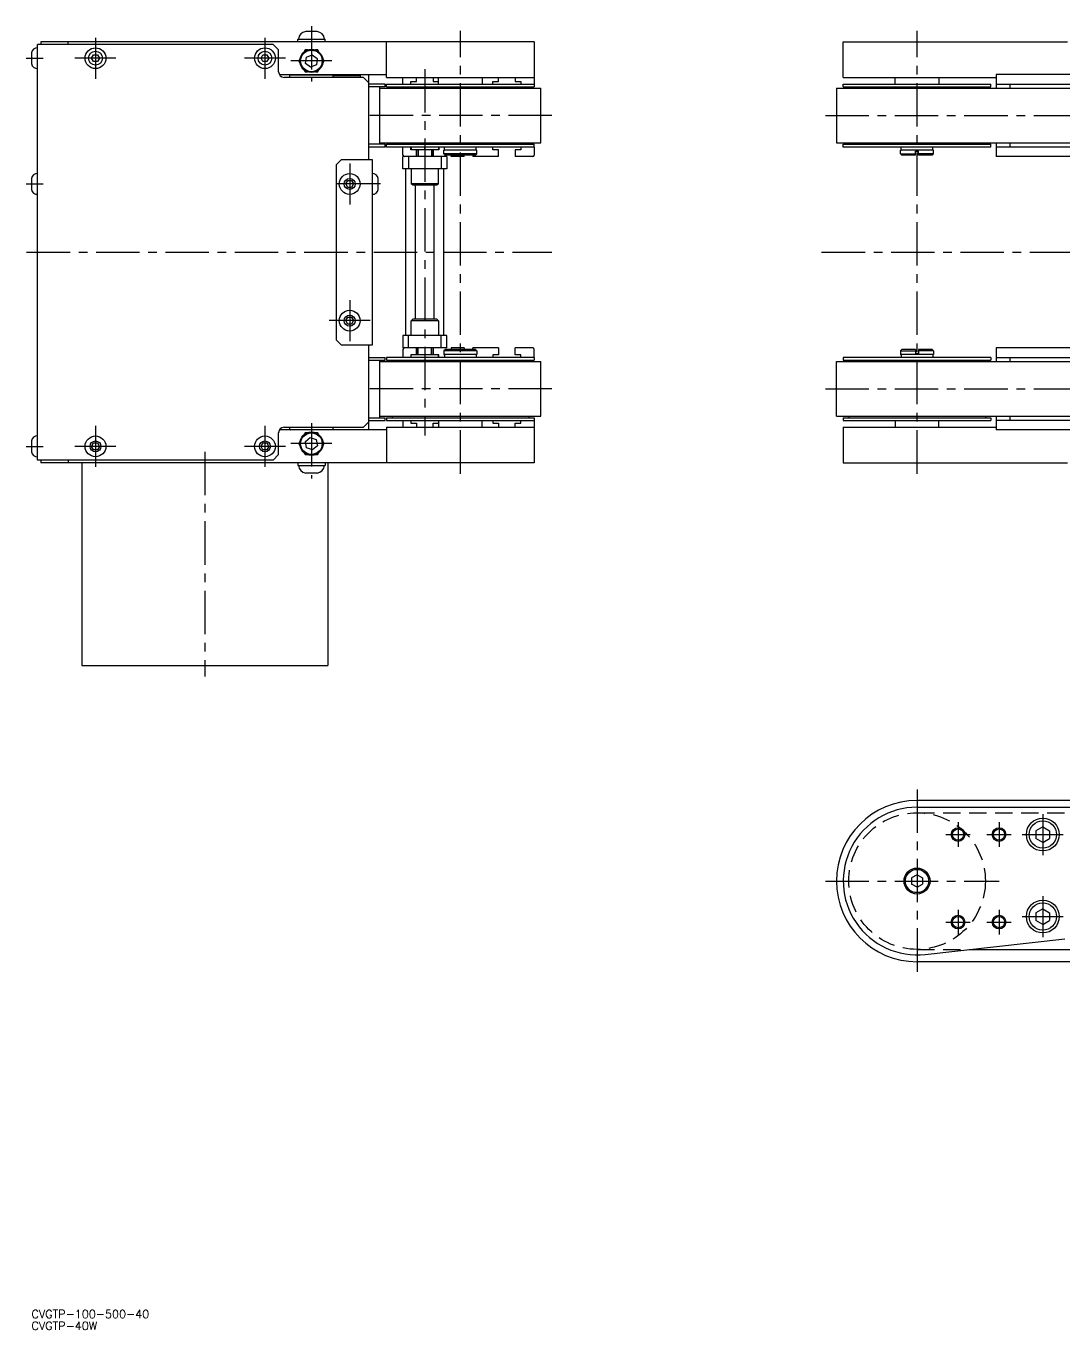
# Model space of a CAD drawing. Extents: x -2 to 1072, y -7 to 470.
# Drawn here: x -2 to 377.7, y -7.3 to 469.6 of the extents above; entities that cross this region are included whole.
import ezdxf

# ---------------------------------------------------------------- set-up
doc = ezdxf.new("R2010")
doc.units = 0
doc.header["$LTSCALE"] = 0.5
doc.linetypes.add('CENTER', pattern=[50.8, 31.75, -6.35, 6.35, -6.35])
doc.linetypes.add('DASHED', pattern=[19.05, 12.7, -6.35])
doc.layers.get('0').update_dxf_attribs({"linetype": 'CONTINUOUS'})
doc.layers.add('CENTER', color=1, linetype='CENTER')
doc.styles.get("Standard").update_dxf_attribs({"font": 'txt.shx', "height": 3, "bigfont": 'bigfont.shx'})

# ---------------------------------------------------------------- blocks, each defined once
blk = doc.blocks.new('*U81')
at = {"color": 7, "linetype": 'CONTINUOUS'}
blk.add_text('CVGTP-100-500-40', height=3, dxfattribs=at).set_placement((0, -3))
blk = doc.blocks.new('*U82')
at = {"color": 7, "linetype": 'CONTINUOUS'}
blk.add_text('CVGTP-40W', height=3, dxfattribs=at).set_placement((0, -7.31))

msp = doc.modelspace()

# ---------------------------------------------------------------- linework, layer by layer
at = {"color": 7, "linetype": 'CONTINUOUS'}
for p, q in [((104.5, 467.65), (100.3, 467.65)), ((88.4, 462.9), (2.2, 462.9)), ((2.2, 310.9), (2.2, 462.9)), ((183.9, 463.9), (3.4, 463.9)), ((3.4, 463.9), (3.4, 462.9)), ((13.4, 462.9), (13.4, 463.9)), ((90.4, 460.9), (88.4, 462.9)), ((97.4, 464.9), (107.4, 464.9)), ((97.4, 463.9), (97.4, 464.9)), ((107.4, 463.9), (107.4, 464.9)), ((129.9, 450.9), (129.9, 463.9)), ((183.9, 463.9), (183.9, 447.4)), ((296.98, 463.9), (378.98, 463.9)), ((296.98, 450.9), (296.98, 463.9)), ((0, 459.9), (0, 455.9)), ((21.96, 457.9), (22.68, 459.15)), ((22.68, 456.65), (21.96, 457.9)), ((22.68, 459.15), (24.12, 459.15)), ((24.12, 459.15), (24.84, 457.9)), ((24.84, 457.9), (24.12, 456.65)), ((83.96, 457.9), (84.68, 459.15)), ((84.68, 456.65), (83.96, 457.9)), ((84.68, 459.15), (86.12, 459.15)), ((86.12, 459.15), (86.84, 457.9)), ((86.84, 457.9), (86.12, 456.65)), ((90.4, 452.9), (90.4, 460.9)), ((100.27, 456.02), (100.57, 458.31)), ((100.57, 458.31), (102.7, 459.19)), ((102.7, 459.19), (104.53, 457.78)), ((24.12, 456.65), (22.68, 456.65)), ((86.12, 456.65), (84.68, 456.65)), ((102.1, 454.61), (100.27, 456.02)), ((104.23, 455.49), (102.1, 454.61)), ((104.53, 457.78), (104.23, 455.49)), ((90.67, 451.9), (129.9, 451.9)), ((121.4, 450.9), (92.4, 450.9)), ((94.4, 451.9), (94.4, 450.9)), ((94.6, 451.9), (94.4, 451.7)), ((102.4, 451.7), (94.4, 451.7)), ((110.4, 451.7), (102.4, 451.7)), ((110.4, 451.7), (110.2, 451.9)), ((110.4, 450.9), (110.4, 451.9)), ((120.4, 451.4), (110.4, 451.4)), ((120.4, 451.4), (119.9, 451.9)), ((120.4, 450.9), (120.4, 451.4)), ((123.4, 448.9), (121.4, 450.9)), ((123.4, 420.9), (123.4, 451.9)), ((129.4, 448.4), (123.4, 448.4)), ((129.4, 447.4), (129.4, 448.4)), ((129.9, 450.9), (183.9, 450.9)), ((129.9, 448.4), (183.9, 448.4)), ((129.9, 447.4), (129.9, 448.4)), ((135.9, 448.4), (135.9, 450.9)), ((138.8, 448.4), (138.8, 449.4)), ((138.8, 449.4), (140.8, 449.4)), ((140.8, 449.4), (140.8, 450.9)), ((147, 450.9), (147, 449.4)), ((147, 449.4), (148.9, 449.4)), ((148.9, 448.4), (148.9, 450.9)), ((164.9, 450.9), (164.9, 448.4)), ((168.8, 448.4), (168.8, 449.4)), ((168.8, 449.4), (170.8, 449.4)), ((170.8, 449.4), (170.8, 450.9)), ((177, 450.9), (177, 449.4)), ((177, 449.4), (179, 449.4)), ((179, 449.4), (179, 448.4)), ((296.98, 450.9), (352.98, 450.9)), ((296.98, 448.4), (350.98, 448.4)), ((296.98, 447.4), (296.98, 448.4)), ((315.98, 448.4), (315.98, 450.9)), ((331.98, 450.9), (331.98, 448.4)), ((350.98, 447.4), (350.98, 448.4)), ((794.98, 451.9), (352.98, 451.9)), ((352.98, 451.9), (352.98, 446.9)), ((352.98, 448.4), (794.98, 448.4)), ((357.98, 448.4), (357.98, 446.9)), ((129.4, 447.4), (123.4, 447.4)), ((127.4, 426.4), (127.4, 447.4)), ((127.4, 446.9), (186.4, 446.9)), ((129.9, 447.4), (183.9, 447.4)), ((131.9, 446.9), (131.9, 447.4)), ((181.9, 446.9), (181.9, 447.4)), ((186.4, 426.9), (186.4, 446.9)), ((294.48, 446.9), (853.48, 446.9)), ((294.48, 446.9), (294.48, 426.9)), ((296.98, 447.4), (350.98, 447.4)), ((298.98, 446.9), (298.98, 447.4)), ((348.98, 446.9), (348.98, 447.4)), ((129.4, 426.4), (123.4, 426.4)), ((129.4, 425.4), (123.4, 425.4)), ((127.4, 426.9), (186.4, 426.9)), ((129.4, 425.4), (129.4, 426.4)), ((129.9, 426.4), (183.9, 426.4)), ((129.9, 425.4), (129.9, 426.4)), ((183.9, 425.4), (129.9, 425.4)), ((131.9, 426.4), (131.9, 426.9)), ((135.9, 422.4), (135.9, 425.4)), ((138.8, 424.4), (138.8, 425.4)), ((138.9, 425.4), (138.9, 424.4)), ((143.9, 424.4), (143.9, 425.4)), ((148.9, 425.4), (148.9, 424.4)), ((149, 425.4), (149, 424.4)), ((151.15, 425.4), (150.9, 425.4)), ((151.15, 424.25), (151.15, 425.4)), ((162.65, 424.25), (162.65, 425.4)), ((168.8, 424.4), (168.8, 425.4)), ((179, 425.4), (179, 424.4)), ((181.9, 426.4), (181.9, 426.9)), ((183.9, 425.4), (183.9, 426.4)), ((183.9, 425.4), (183.9, 422.4)), ((294.48, 426.9), (853.48, 426.9)), ((296.98, 426.4), (350.98, 426.4)), ((296.98, 425.4), (296.98, 426.4)), ((350.98, 425.4), (296.98, 425.4)), ((298.98, 426.4), (298.98, 426.9)), ((318.23, 425.4), (317.98, 425.4)), ((318.23, 424.25), (318.23, 425.4)), ((329.73, 424.25), (329.73, 425.4)), ((348.98, 426.4), (348.98, 426.9)), ((350.98, 425.4), (350.98, 426.4)), ((352.98, 426.9), (352.98, 421.9)), ((794.98, 425.4), (352.98, 425.4)), ((357.98, 426.9), (357.98, 425.4)), ((113.4, 420.9), (111.4, 418.9)), ((113.4, 420.9), (124.6, 420.9)), ((124.6, 420.9), (124.6, 352.9)), ((151.9, 421.9), (135.9, 421.9)), ((135.9, 417.4), (135.9, 421.9)), ((137.9, 421.9), (137.9, 417.4)), ((149, 424.4), (138.8, 424.4)), ((140.8, 421.9), (140.8, 424.4)), ((140.9, 424.4), (140.9, 421.9)), ((146.9, 421.9), (146.9, 424.4)), ((147, 424.4), (147, 421.9)), ((149.9, 421.9), (149.9, 417.4)), ((162.9, 424.25), (150.9, 424.25)), ((150.9, 424.25), (151.15, 424.25)), ((150.9, 422.9), (150.9, 424.25)), ((162.9, 422.9), (150.9, 422.9)), ((151.4, 422.4), (150.9, 422.9)), ((151.3, 421.9), (151.3, 422.5)), ((162.4, 422.4), (151.4, 422.4)), ((151.9, 421.9), (151.9, 417.4)), ((153.5, 421.9), (153.5, 422.4)), ((158.3, 421.9), (153.5, 421.9)), ((158.3, 421.9), (158.3, 422.4)), ((161.5, 422.4), (161.5, 421.9)), ((170.8, 421.9), (161.5, 421.9)), ((162.4, 422.4), (162.9, 422.9)), ((162.9, 424.25), (162.65, 424.25)), ((162.9, 422.9), (162.9, 424.25)), ((170.8, 424.4), (168.8, 424.4)), ((170.8, 421.9), (170.8, 424.4)), ((177, 424.4), (177, 421.9)), ((179, 424.4), (177, 424.4)), ((183.4, 421.9), (177, 421.9)), ((329.98, 424.25), (317.98, 424.25)), ((317.98, 424.25), (318.23, 424.25)), ((317.98, 422.9), (317.98, 424.25)), ((317.98, 422.9), (323.38, 422.9)), ((318.48, 422.4), (317.98, 422.9)), ((323.38, 422.4), (318.48, 422.4)), ((323.38, 423.9), (324.58, 423.9)), ((323.38, 422.4), (323.38, 423.9)), ((324.58, 422.4), (324.58, 423.9)), ((329.98, 422.9), (324.58, 422.9)), ((329.48, 422.4), (324.58, 422.4)), ((329.48, 422.4), (329.98, 422.9)), ((329.98, 424.25), (329.73, 424.25)), ((329.98, 422.9), (329.98, 424.25)), ((794.98, 421.9), (352.98, 421.9)), ((111.4, 418.9), (111.4, 354.9)), ((151.9, 417.4), (135.9, 417.4)), ((136.97, 356.4), (136.97, 417.4)), ((138.9, 417.4), (138.9, 412)), ((148.9, 412), (148.9, 417.4)), ((150.83, 356.4), (150.83, 417.4)), ((0, 413.9), (0, 409.9)), ((114.96, 411.9), (115.68, 413.15)), ((115.68, 410.65), (114.96, 411.9)), ((115.68, 413.15), (117.12, 413.15)), ((117.12, 410.65), (115.68, 410.65)), ((117.12, 413.15), (117.84, 411.9)), ((117.84, 411.9), (117.12, 410.65)), ((126.8, 409.9), (126.8, 413.9)), ((139.5, 411.4), (138.9, 412)), ((148.9, 412), (138.9, 412)), ((148.3, 411.4), (139.5, 411.4)), ((140.44, 362.4), (140.44, 411.4)), ((147.36, 362.4), (147.36, 411.4)), ((148.9, 412), (148.3, 411.4)), ((114.96, 361.9), (115.68, 363.15)), ((115.68, 363.15), (117.12, 363.15)), ((117.12, 363.15), (117.84, 361.9)), ((115.68, 360.65), (114.96, 361.9)), ((117.12, 360.65), (115.68, 360.65)), ((117.84, 361.9), (117.12, 360.65)), ((139.5, 362.4), (138.9, 361.8)), ((138.9, 356.4), (138.9, 361.8)), ((148.9, 361.8), (138.9, 361.8)), ((148.3, 362.4), (139.5, 362.4)), ((148.9, 361.8), (148.3, 362.4)), ((148.9, 361.8), (148.9, 356.4)), ((111.4, 354.9), (113.4, 352.9)), ((135.9, 356.4), (135.9, 351.9)), ((151.9, 356.4), (135.9, 356.4)), ((137.9, 351.9), (137.9, 356.4)), ((149.9, 351.9), (149.9, 356.4)), ((151.9, 351.9), (151.9, 356.4)), ((124.6, 352.9), (113.4, 352.9)), ((123.4, 321.9), (123.4, 352.9)), ((123.4, 348.4), (129.4, 348.4)), ((129.4, 347.4), (129.4, 348.4)), ((183.9, 348.4), (129.9, 348.4)), ((129.9, 348.4), (129.9, 347.4)), ((151.9, 351.9), (135.9, 351.9)), ((135.9, 351.4), (135.9, 348.4)), ((138.8, 349.4), (138.8, 348.4)), ((149, 349.4), (138.8, 349.4)), ((138.9, 348.4), (138.9, 349.4)), ((140.8, 351.9), (140.8, 349.4)), ((140.9, 349.4), (140.9, 351.9)), ((143.9, 349.4), (143.9, 348.4)), ((146.9, 351.9), (146.9, 349.4)), ((147, 349.4), (147, 351.9)), ((148.9, 348.4), (148.9, 349.4)), ((149, 348.4), (149, 349.4)), ((151.4, 351.4), (150.9, 350.9)), ((162.9, 350.9), (150.9, 350.9)), ((150.9, 350.9), (150.9, 349.55)), ((162.9, 349.55), (150.9, 349.55)), ((150.9, 349.55), (151.15, 349.55)), ((151.15, 348.4), (150.9, 348.4)), ((151.15, 349.55), (151.15, 348.4)), ((162.4, 351.4), (151.4, 351.4)), ((158.3, 351.9), (153.5, 351.9)), ((153.5, 351.9), (153.5, 351.4)), ((158.3, 351.9), (158.3, 351.4)), ((161.5, 351.4), (161.5, 351.9)), ((170.8, 351.9), (161.5, 351.9)), ((162.4, 351.4), (162.9, 350.9)), ((162.9, 349.55), (162.65, 349.55)), ((162.65, 349.55), (162.65, 348.4)), ((162.9, 350.9), (162.9, 349.55)), ((170.8, 349.4), (168.8, 349.4)), ((168.8, 349.4), (168.8, 348.4)), ((170.8, 351.9), (170.8, 349.4)), ((177, 349.4), (177, 351.9)), ((183.4, 351.9), (177, 351.9)), ((179, 349.4), (177, 349.4)), ((179, 348.4), (179, 349.4)), ((183.9, 348.4), (183.9, 351.4)), ((183.9, 348.4), (183.9, 347.4)), ((350.98, 348.4), (296.98, 348.4)), ((296.98, 348.4), (296.98, 347.4)), ((318.48, 351.4), (317.98, 350.9)), ((317.98, 350.9), (323.38, 350.9)), ((317.98, 350.9), (317.98, 349.55)), ((329.98, 349.55), (317.98, 349.55)), ((317.98, 349.55), (318.23, 349.55)), ((318.23, 348.4), (317.98, 348.4)), ((318.23, 349.55), (318.23, 348.4)), ((323.38, 351.4), (318.48, 351.4)), ((323.38, 351.4), (323.38, 349.9)), ((323.38, 349.9), (324.58, 349.9)), ((329.48, 351.4), (324.58, 351.4)), ((324.58, 351.4), (324.58, 349.9)), ((329.98, 350.9), (324.58, 350.9)), ((329.48, 351.4), (329.98, 350.9)), ((329.98, 349.55), (329.73, 349.55)), ((329.73, 349.55), (329.73, 348.4)), ((329.98, 350.9), (329.98, 349.55)), ((350.98, 348.4), (350.98, 347.4)), ((794.98, 351.9), (352.98, 351.9)), ((352.98, 351.9), (352.98, 346.9)), ((352.98, 348.4), (794.98, 348.4)), ((357.98, 348.4), (357.98, 346.9)), ((123.4, 347.4), (129.4, 347.4)), ((127.4, 326.4), (127.4, 347.4)), ((127.4, 346.9), (186.4, 346.9)), ((129.9, 347.4), (183.9, 347.4)), ((131.9, 347.4), (131.9, 346.9)), ((181.9, 347.4), (181.9, 346.9)), ((186.4, 326.9), (186.4, 346.9)), ((294.48, 346.9), (853.48, 346.9)), ((294.48, 326.9), (294.48, 346.9)), ((296.98, 347.4), (350.98, 347.4)), ((298.98, 347.4), (298.98, 346.9)), ((348.98, 347.4), (348.98, 346.9)), ((121.4, 322.9), (123.4, 324.9)), ((123.4, 326.4), (129.4, 326.4)), ((123.4, 325.4), (129.4, 325.4)), ((127.4, 326.9), (186.4, 326.9)), ((129.4, 325.4), (129.4, 326.4)), ((129.9, 326.4), (183.9, 326.4)), ((129.9, 326.4), (129.9, 325.4)), ((129.9, 325.4), (183.9, 325.4)), ((131.9, 326.9), (131.9, 326.4)), ((135.9, 325.4), (135.9, 322.9)), ((138.8, 325.4), (138.8, 324.4)), ((138.8, 324.4), (140.8, 324.4)), ((140.8, 324.4), (140.8, 322.9)), ((147, 322.9), (147, 324.4)), ((147, 324.4), (148.9, 324.4)), ((148.9, 325.4), (148.9, 322.9)), ((164.9, 322.9), (164.9, 325.4)), ((168.8, 325.4), (168.8, 324.4)), ((168.8, 324.4), (170.8, 324.4)), ((170.8, 324.4), (170.8, 322.9)), ((177, 322.9), (177, 324.4)), ((177, 324.4), (179, 324.4)), ((179, 324.4), (179, 325.4)), ((181.9, 326.9), (181.9, 326.4)), ((183.9, 326.4), (183.9, 309.9)), ((294.48, 326.9), (853.48, 326.9)), ((296.98, 326.4), (350.98, 326.4)), ((296.98, 326.4), (296.98, 325.4)), ((296.98, 325.4), (350.98, 325.4)), ((298.98, 326.9), (298.98, 326.4)), ((315.98, 325.4), (315.98, 322.9)), ((331.98, 322.9), (331.98, 325.4)), ((348.98, 326.9), (348.98, 326.4)), ((350.98, 326.4), (350.98, 325.4)), ((352.98, 326.9), (352.98, 321.9)), ((794.98, 325.4), (352.98, 325.4)), ((357.98, 326.9), (357.98, 325.4)), ((90.4, 312.9), (90.4, 320.9)), ((129.9, 321.9), (90.67, 321.9)), ((92.4, 322.9), (121.4, 322.9)), ((94.4, 322.9), (94.4, 321.9)), ((94.4, 322.1), (94.6, 321.9)), ((94.4, 322.1), (110.4, 322.1)), ((110.2, 321.9), (110.4, 322.1)), ((110.4, 321.9), (110.4, 322.9)), ((129.9, 322.9), (183.9, 322.9)), ((129.9, 322.9), (129.9, 309.9)), ((296.98, 322.9), (352.98, 322.9)), ((296.98, 322.9), (296.98, 309.9)), ((794.98, 321.9), (352.98, 321.9)), ((0, 317.9), (0, 313.9)), ((21.96, 315.9), (22.68, 317.15)), ((22.68, 314.65), (21.96, 315.9)), ((22.68, 317.15), (24.12, 317.15)), ((24.12, 317.15), (24.84, 315.9)), ((24.84, 315.9), (24.12, 314.65)), ((83.96, 315.9), (84.68, 317.15)), ((84.68, 314.65), (83.96, 315.9)), ((84.68, 317.15), (86.12, 317.15)), ((86.12, 317.15), (86.84, 315.9)), ((86.84, 315.9), (86.12, 314.65)), ((100.21, 317.65), (101.95, 319.17)), ((100.66, 315.38), (100.21, 317.65)), ((102.85, 314.63), (100.66, 315.38)), ((101.95, 319.17), (104.14, 318.42)), ((104.59, 316.15), (102.85, 314.63)), ((104.14, 318.42), (104.59, 316.15)), ((88.4, 310.9), (2.2, 310.9)), ((3.4, 310.9), (3.4, 309.9)), ((13.4, 310.9), (13.4, 309.9)), ((24.12, 314.65), (22.68, 314.65)), ((86.12, 314.65), (84.68, 314.65)), ((88.4, 310.9), (90.4, 312.9)), ((183.9, 309.9), (3.4, 309.9)), ((18.4, 309.9), (18.4, 235.7)), ((97.4, 309.9), (97.4, 308.9)), ((97.4, 308.9), (107.4, 308.9)), ((104.5, 306.15), (100.3, 306.15)), ((107.4, 309.9), (107.4, 308.9)), ((108.4, 309.9), (108.4, 235.7)), ((296.98, 309.9), (378.98, 309.9)), ((18.4, 235.7), (108.4, 235.7)), ((823.98, 186.4), (323.98, 186.4)), ((323.98, 183.9), (823.98, 183.9)), ((369.98, 176.76), (367.48, 175.32)), ((369.98, 176.76), (372.48, 175.32)), ((367.48, 175.32), (367.48, 172.48)), ((369.98, 171.04), (367.48, 172.48)), ((369.98, 171.04), (372.48, 172.48)), ((372.48, 175.32), (372.48, 172.48)), ((323.99, 159.19), (321.99, 158.04)), ((321.99, 158.04), (321.99, 155.77)), ((323.99, 159.19), (325.99, 158.04)), ((325.99, 158.04), (325.99, 155.77)), ((323.99, 154.61), (321.99, 155.77)), ((323.99, 154.61), (325.99, 155.77)), ((369.98, 146.76), (367.48, 145.32)), ((367.48, 145.32), (367.48, 142.48)), ((369.98, 146.76), (372.48, 145.32)), ((372.48, 145.32), (372.48, 142.48)), ((369.98, 141.04), (367.48, 142.48)), ((369.98, 141.04), (372.48, 142.48)), ((326.99, 130.07), (378.09, 135.8)), ((343.32, 131.9), (468.98, 131.9)), ((468.98, 127.4), (323.98, 127.4))]:
    msp.add_line(p, q, dxfattribs=at)
at = {"color": 3, "linetype": 'CONTINUOUS'}
for p, q in [((141.44, 424.4), (141.44, 421.9)), ((146.36, 424.4), (146.36, 421.9)), ((141.44, 349.4), (141.44, 351.9)), ((146.36, 349.4), (146.36, 351.9))]:
    msp.add_line(p, q, dxfattribs=at)
at = {"color": 3, "linetype": 'DASHED'}
for p, q in [((323.99, 181.9), (823.99, 181.9)), ((323.98, 131.9), (343.32, 131.9))]:
    msp.add_line(p, q, dxfattribs=at)
at = {"color": 7, "linetype": 'CONTINUOUS'}
for points in [[(100.96, 460.9), (100.09, 460.9), (99.65, 460.14)], [(105.15, 460.14), (104.71, 460.9), (103.84, 460.9)], [(98.22, 457.66), (97.78, 456.9), (98.22, 456.14)], [(99.65, 453.66), (100.09, 452.9), (100.96, 452.9)], [(103.84, 452.9), (104.71, 452.9), (105.15, 453.66)], [(106.58, 456.14), (107.02, 456.9), (106.58, 457.66)], [(100.96, 320.9), (100.09, 320.9), (99.65, 320.14)], [(105.15, 320.14), (104.71, 320.9), (103.84, 320.9)], [(98.22, 317.66), (97.78, 316.9), (98.22, 316.14)], [(106.58, 316.14), (107.02, 316.9), (106.58, 317.66)], [(99.65, 313.66), (100.09, 312.9), (100.96, 312.9)], [(103.84, 312.9), (104.71, 312.9), (105.15, 313.66)]]:
    msp.add_lwpolyline(points, dxfattribs=at)
for centre, radius in [((23.4, 457.9), 3.8), ((23.4, 457.9), 2.52), ((85.4, 457.9), 3.8), ((85.4, 457.9), 2.52), ((102.4, 456.9), 4.25), ((102.4, 456.9), 3.95), ((116.4, 411.9), 3.8), ((116.4, 411.9), 2), ((116.4, 361.9), 3.8), ((116.4, 361.9), 2), ((23.4, 315.9), 3.8), ((85.4, 315.9), 3.8), ((102.4, 316.9), 4.25), ((102.4, 316.9), 3.95), ((23.4, 315.9), 2), ((85.4, 315.9), 2), ((369.98, 173.9), 6), ((369.98, 173.9), 5), ((338.98, 173.9), 2.07), ((353.98, 173.9), 2.07), ((323.98, 156.9), 4.75), ((323.98, 156.9), 4.25), ((369.98, 143.9), 6), ((369.98, 143.9), 5), ((338.98, 141.9), 2.07), ((353.98, 141.9), 2.07)]:
    msp.add_circle(centre, radius, dxfattribs=at)
at = {"color": 3, "linetype": 'DASHED'}
msp.add_circle((323.98, 156.9), 25, dxfattribs=at)
at = {"color": 3, "linetype": 'CONTINUOUS'}
for centre in [(338.98, 173.9), (353.98, 173.9), (338.98, 141.9), (353.98, 141.9)]:
    msp.add_circle(centre, 2.5, dxfattribs=at)
at = {"color": 7, "linetype": 'CONTINUOUS'}
for centre, radius, start, end in [((100.64, 464.67), 3, 96.5292, 175.5926), ((104.16, 464.67), 3, 4.4074, 83.4708), ((2.1, 459.58), 2.12, 87.2573, 171.3215), ((2.1, 456.22), 2.12, 188.6785, 272.7427), ((92.4, 452.9), 2, 180, 270), ((136.4, 422.4), 0.5, 180, 270), ((183.4, 422.4), 0.5, 270, 0), ((2.1, 413.58), 2.12, 87.2573, 171.3215), ((124.7, 413.58), 2.12, 8.6785, 92.7427), ((2.1, 410.22), 2.12, 188.6785, 272.7427), ((124.7, 410.22), 2.12, 267.2573, 351.3215), ((136.4, 351.4), 0.5, 90, 180), ((183.4, 351.4), 0.5, 0, 90), ((2.1, 317.58), 2.12, 87.2573, 171.3215), ((92.4, 320.9), 2, 90, 180), ((2.1, 314.22), 2.12, 188.6785, 272.7427), ((100.64, 309.13), 3, 184.4074, 263.4708), ((104.16, 309.13), 3, 276.5292, 355.5926), ((323.98, 156.9), 29.5, 90, 270), ((323.98, 156.9), 27, 90, 276.3999)]:
    msp.add_arc(centre, radius, start, end, dxfattribs=at)
at = {"layer": 'CENTER', "color": 1, "linetype": 'CENTER'}
for p, q in [((102.4, 469.65), (102.4, 449.4)), ((156.9, 305.9), (156.9, 467.9)), ((323.98, 305.9), (323.98, 467.9)), ((23.4, 465.4), (23.4, 450.4)), ((85.4, 465.4), (85.4, 450.4)), ((-2, 457.9), (4.2, 457.9)), ((30.9, 457.9), (15.9, 457.9)), ((92.9, 457.9), (77.9, 457.9)), ((109.9, 456.9), (94.9, 456.9)), ((143.9, 453.9), (143.9, 319.9)), ((190.4, 436.9), (123.4, 436.9)), ((290.48, 436.9), (857.48, 436.9)), ((116.4, 419.4), (116.4, 404.4)), ((-2, 411.9), (4.2, 411.9)), ((127.64, 411.9), (108.9, 411.9)), ((-1.8, 386.9), (190.4, 386.9)), ((289.08, 386.9), (858.88, 386.9)), ((116.4, 369.4), (116.4, 354.4)), ((123.9, 361.9), (108.9, 361.9)), ((190.4, 336.9), (123.4, 336.9)), ((290.48, 336.9), (857.48, 336.9)), ((102.4, 324.4), (102.4, 304.15)), ((23.4, 323.4), (23.4, 308.4)), ((85.4, 323.4), (85.4, 308.4)), ((-2, 315.9), (4.2, 315.9)), ((30.9, 315.9), (15.9, 315.9)), ((92.9, 315.9), (77.9, 315.9)), ((109.9, 316.9), (94.9, 316.9)), ((63.4, 313.9), (63.4, 231.7)), ((323.98, 190.4), (323.98, 123.4)), ((369.98, 181.4), (369.98, 166.4)), ((338.98, 178.4), (338.98, 169.4)), ((353.98, 178.4), (353.98, 169.4)), ((334.48, 173.9), (343.48, 173.9)), ((349.48, 173.9), (358.48, 173.9)), ((362.48, 173.9), (377.48, 173.9)), ((290.48, 156.9), (353.98, 156.9)), ((369.98, 151.4), (369.98, 136.4)), ((338.98, 146.4), (338.98, 137.4)), ((353.98, 146.4), (353.98, 137.4)), ((362.48, 143.9), (377.48, 143.9)), ((334.48, 141.9), (343.48, 141.9)), ((349.48, 141.9), (358.48, 141.9))]:
    msp.add_line(p, q, dxfattribs=at)

# ---------------------------------------------------------------- block references
at = {"color": 7, "linetype": 'CONTINUOUS'}
for name in ['*U81', '*U82']:
    msp.add_blockref(name, (0, 0), dxfattribs=at)

doc.saveas('drawing.dxf')
